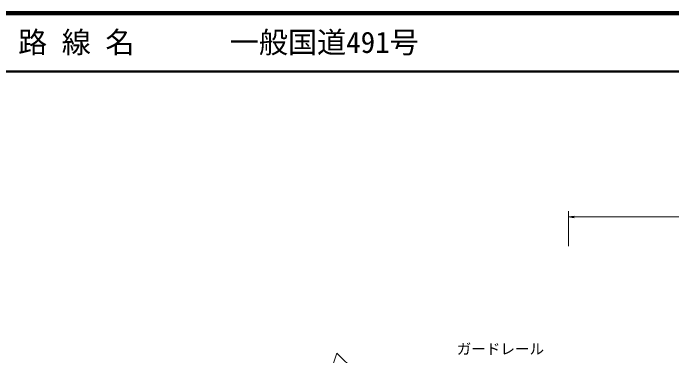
# Model space of a CAD drawing. Units: millimetres at full size, sheet at 1:1000; details may follow other scales. Extents: x 40000 to 680000, y 20000 to 380000.
# Drawn here: x 179535 to 292680, y 321154 to 380000 of the extents above; entities that cross this region are included whole.
import ezdxf
from ezdxf.enums import TextEntityAlignment as Align

# ---------------------------------------------------------------- set-up
doc = ezdxf.new("R2010")
doc.units = ezdxf.units.MM
doc.header["$LTSCALE"] = 1000
for name, color, linetype, lineweight in [('M-STR-HTXT', 7, 'Continuous', 13), ('M-TTL', 2, 'Continuous', 140), ('M-TTL-LINE', 7, 'Continuous', 50), ('M-WORK', 1, 'Continuous', 13)]:
    doc.layers.add(name, color=color, linetype=linetype, lineweight=lineweight)
doc.layers.add('M-TTL-TXT', color=7, linetype='Continuous')
doc.styles.add('ＭＳ ゴシック', font='')
doc.styles.get('ＭＳ ゴシック').set_extended_font_data('MS Gothic')

# ---------------------------------------------------------------- blocks, each defined once
blk = doc.blocks.new('open_arrow')
at = {"color": 0, "linetype": 'Continuous', "lineweight": -2}
blk.add_lwpolyline([(7.5, 1.25), (0, 0), (7.5, -1.25)], dxfattribs=at)

msp = doc.modelspace()

# ---------------------------------------------------------------- linework, layer by layer
at = {"layer": 'M-STR-HTXT'}
for p, q in [((274926, 340000), (274926, 346000)), ((274926, 345000), (383570, 345000))]:
    msp.add_line(p, q, dxfattribs=at)
at = {"layer": 'M-TTL'}
msp.add_line((680000, 380000), (40000, 380000), dxfattribs=at)
at = {"layer": 'M-TTL-LINE'}
msp.add_line((40000, 370000), (680000, 370000), dxfattribs=at)
at = {"layer": 'M-WORK'}
for p, q in [((235119, 321587), (233655, 317103)), ((238508, 318306), (235119, 321587))]:
    msp.add_line(p, q, dxfattribs=at)

# ---------------------------------------------------------------- block references
at = {"layer": 'M-STR-HTXT', "xscale": 133, "yscale": 133}
msp.add_blockref('open_arrow', (274926, 345000), dxfattribs=at)

# ---------------------------------------------------------------- texts
at = {"layer": 'M-STR-HTXT', "style": 'ＭＳ ゴシック'}
msp.add_text('ガードレール', height=1833, dxfattribs=at).set_placement((255733, 320865), align=Align.BOTTOM_LEFT)
at = {"layer": 'M-TTL-TXT', "style": 'ＭＳ ゴシック'}
for s, p in [('路 線 名', (180380, 375000)), ('一般国道491号', (216734, 375000))]:
    msp.add_text(s, height=3666, dxfattribs=at).set_placement(p, align=Align.MIDDLE_LEFT)

doc.saveas('drawing.dxf')
